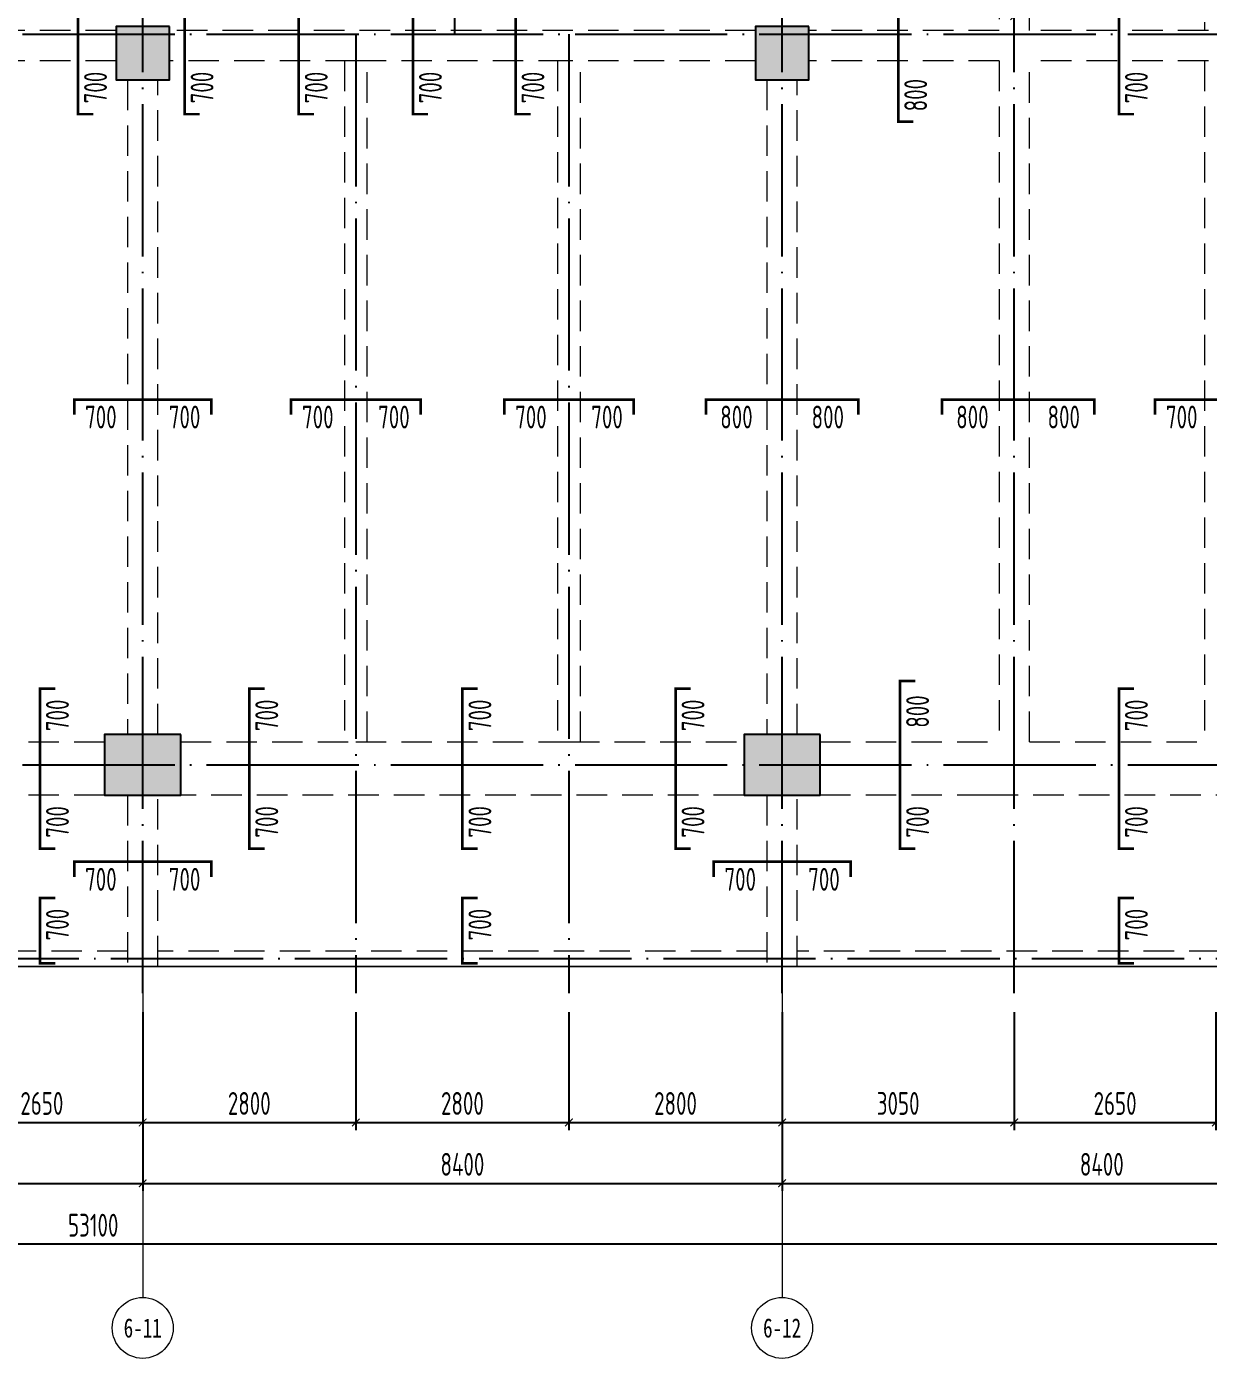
# Model space of a CAD drawing. Header units: millimetres. Extents: x -202076 to 1082610, y -439651 to 179350.
# Drawn here: x 734332 to 749857, y -207881 to -190381 of the extents above; entities that cross this region are included whole.
import ezdxf
from ezdxf.enums import TextEntityAlignment as Align

# ---------------------------------------------------------------- set-up
doc = ezdxf.new("R2010")
doc.units = ezdxf.units.MM
doc.header["$LTSCALE"] = 1000
doc.linetypes.add('DASHED', pattern=[0.75, 0.5, -0.25])
doc.linetypes.add('DOTE', pattern=[2.42, 2, -0.2, 0.02, -0.2])
for name, color, linetype in [('02-TEXT_轴号', 7, 'Continuous'), ('A_AXIS-轴线', 36, 'DOTE'), ('AXIS_TEXT', 7, 'Continuous'), ('COLU', 5, 'Continuous'), ('FLOOR_UP_REIN', 13, 'Continuous'), ('楼板填充', 8, 'Continuous')]:
    doc.layers.add(name, color=color, linetype=linetype)
for name, color, linetype, lineweight in [('BEAM', 4, 'DASHED', 0), ('DIM', 3, 'Continuous', 0), ('尺寸标注-板', 3, 'Continuous', 18), ('板洞边线', 3, 'Continuous', 18), ('楼板正筋文字', 7, 'Continuous', 18), ('楼板正筋钢筋', 1, 'Continuous', 35), ('楼板负筋文字', 7, 'Continuous', 18), ('楼板负筋标注', 3, 'Continuous', 18), ('砼梁', 4, 'Continuous', 18), ('边缘构件填充', 253, 'Continuous', 18)]:
    doc.layers.add(name, color=color, linetype=linetype, lineweight=lineweight)
doc.styles.add('_TCH_AXIS', font='STXIHEI.TTF', dxfattribs={"width": 0.75})
doc.styles.add('COMPLEX', font='COMPLEX')
doc.styles.add('TSSD_Dimension', font='tssdeng.shx', dxfattribs={"width": 0.7, "bigfont": 'hztxt.shx'})
doc.styles.add('TSSD_Rein', font='tssdeng.shx', dxfattribs={"width": 0.7, "bigfont": 'hztxt.shx'})
doc.dimstyles.new('TSSD_100_100', dxfattribs={"dimtxt": 300, "dimasz": 100, "dimexe": 100, "dimexo": 250, "dimgap": 100, "dimtad": 1, "dimdec": 0, "dimzin": 0, "dimdsep": 46, "dimtxsty": 'TSSD_Dimension', "dimblk": 'ARCHTICK', "dimcen": 0, "dimdle": 100, "dimclrt": 7, "dimadec": 0, "dimazin": 0, "dimtfac": 1, "dimtdec": 0, "dimtix": 1, "dimtmove": 2, "dimatfit": 3, "dimfxl": 1, "dimtolj": 1, "dimtzin": 0, "dimarcsym": 0})

# ---------------------------------------------------------------- blocks, each defined once
blk = doc.blocks.new('_AXISO')
blk.add_circle((0, 0), 0.5)
at = {"layer": 'AXIS_TEXT', "style": 'COMPLEX', "width": 1.041667}
blk.add_attdef('A', text='', height=0.56, dxfattribs=at).set_placement((-0.25, -0.28), (0.25, -0.28), align=Align.FIT)
blk = doc.blocks.new('_ARCHTICK')
at = {"color": 0, "linetype": 'ByBlock', "const_width": 0.15}
blk.add_lwpolyline([(-0.5, -0.5), (0.5, 0.5)], dxfattribs=at)
blk = doc.blocks.new('*D2022')
at = {"layer": 'Defpoints', "color": 0, "transparency": 16777216}
for p in [(727457, -203081), (735857, -203081), (735857, -205581)]:
    blk.add_point(p, dxfattribs=at)
at = {"layer": 'DIM', "color": 0, "lineweight": -2, "transparency": 16777216}
for p, q in [((727457, -203331), (727457, -205681)), ((735857, -203331), (735857, -205681)), ((727357, -205581), (735957, -205581))]:
    blk.add_line(p, q, dxfattribs=at)
at = {"layer": 'DIM', "color": 0, "lineweight": -2, "transparency": 16777216, "xscale": 100, "yscale": 100, "zscale": 100, "rotation": 180}
blk.add_blockref('_ARCHTICK', (727457, -205581), dxfattribs=at)
at = {"layer": 'DIM', "color": 0, "lineweight": -2, "transparency": 16777216, "xscale": 100, "yscale": 100, "zscale": 100}
blk.add_blockref('_ARCHTICK', (735857, -205581), dxfattribs=at)
at = {"layer": 'DIM', "color": 7, "transparency": 16777216, "insert": (731657, -205331), "char_height": 300, "attachment_point": 5, "style": 'TSSD_Dimension'}
blk.add_mtext('\\A1;8400', dxfattribs=at)
blk = doc.blocks.new('*D2023')
at = {"layer": 'Defpoints', "color": 0, "transparency": 16777216}
for p in [(735857, -203081), (744257, -203081), (744257, -205581)]:
    blk.add_point(p, dxfattribs=at)
at = {"layer": 'DIM', "color": 0, "lineweight": -2, "transparency": 16777216}
for p, q in [((735857, -203331), (735857, -205681)), ((744257, -203331), (744257, -205681)), ((735757, -205581), (744357, -205581))]:
    blk.add_line(p, q, dxfattribs=at)
at = {"layer": 'DIM', "color": 0, "lineweight": -2, "transparency": 16777216, "xscale": 100, "yscale": 100, "zscale": 100, "rotation": 180}
blk.add_blockref('_ARCHTICK', (735857, -205581), dxfattribs=at)
at = {"layer": 'DIM', "color": 0, "lineweight": -2, "transparency": 16777216, "xscale": 100, "yscale": 100, "zscale": 100}
blk.add_blockref('_ARCHTICK', (744257, -205581), dxfattribs=at)
at = {"layer": 'DIM', "color": 7, "transparency": 16777216, "insert": (740057, -205331), "char_height": 300, "attachment_point": 5, "style": 'TSSD_Dimension'}
blk.add_mtext('\\A1;8400', dxfattribs=at)
blk = doc.blocks.new('*D2024')
at = {"layer": 'Defpoints', "color": 0, "transparency": 16777216}
for p in [(744257, -203081), (752657, -203081), (752657, -205581)]:
    blk.add_point(p, dxfattribs=at)
at = {"layer": 'DIM', "color": 0, "lineweight": -2, "transparency": 16777216}
for p, q in [((744257, -203331), (744257, -205681)), ((752657, -203331), (752657, -205681)), ((744157, -205581), (752757, -205581))]:
    blk.add_line(p, q, dxfattribs=at)
at = {"layer": 'DIM', "color": 0, "lineweight": -2, "transparency": 16777216, "xscale": 100, "yscale": 100, "zscale": 100, "rotation": 180}
blk.add_blockref('_ARCHTICK', (744257, -205581), dxfattribs=at)
at = {"layer": 'DIM', "color": 0, "lineweight": -2, "transparency": 16777216, "xscale": 100, "yscale": 100, "zscale": 100}
blk.add_blockref('_ARCHTICK', (752657, -205581), dxfattribs=at)
at = {"layer": 'DIM', "color": 7, "transparency": 16777216, "insert": (748457, -205331), "char_height": 300, "attachment_point": 5, "style": 'TSSD_Dimension'}
blk.add_mtext('\\A1;8400', dxfattribs=at)
blk = doc.blocks.new('*D2026')
at = {"layer": 'Defpoints', "color": 0, "transparency": 16777216}
for p in [(708657, -204506), (761757, -204506), (708657, -206381)]:
    blk.add_point(p, dxfattribs=at)
at = {"layer": 'DIM', "color": 0, "lineweight": -2, "transparency": 16777216}
for p, q in [((708657, -204756), (708657, -206481)), ((761757, -204756), (761757, -206481)), ((761857, -206381), (708557, -206381))]:
    blk.add_line(p, q, dxfattribs=at)
at = {"layer": 'DIM', "color": 0, "lineweight": -2, "transparency": 16777216, "xscale": 100, "yscale": 100, "zscale": 100, "rotation": 180}
blk.add_blockref('_ARCHTICK', (708657, -206381), dxfattribs=at)
at = {"layer": 'DIM', "color": 0, "lineweight": -2, "transparency": 16777216, "xscale": 100, "yscale": 100, "zscale": 100}
blk.add_blockref('_ARCHTICK', (761757, -206381), dxfattribs=at)
at = {"layer": 'DIM', "color": 7, "transparency": 16777216, "insert": (735207, -206131), "char_height": 300, "attachment_point": 5, "style": 'TSSD_Dimension'}
blk.add_mtext('\\A1;53100', dxfattribs=at)
blk = doc.blocks.new('*D2055')
at = {"layer": 'Defpoints', "color": 0, "transparency": 16777216}
for p in [(738657, -203081), (741457, -203081), (741457, -204781)]:
    blk.add_point(p, dxfattribs=at)
at = {"layer": 'DIM', "color": 0, "lineweight": -2, "transparency": 16777216}
for p, q in [((738657, -203331), (738657, -204881)), ((741457, -203331), (741457, -204881)), ((738557, -204781), (741557, -204781))]:
    blk.add_line(p, q, dxfattribs=at)
at = {"layer": 'DIM', "color": 0, "lineweight": -2, "transparency": 16777216, "xscale": 100, "yscale": 100, "zscale": 100, "rotation": 180}
blk.add_blockref('_ARCHTICK', (738657, -204781), dxfattribs=at)
at = {"layer": 'DIM', "color": 0, "lineweight": -2, "transparency": 16777216, "xscale": 100, "yscale": 100, "zscale": 100}
blk.add_blockref('_ARCHTICK', (741457, -204781), dxfattribs=at)
at = {"layer": 'DIM', "color": 7, "transparency": 16777216, "insert": (740057, -204531), "char_height": 300, "attachment_point": 5, "style": 'TSSD_Dimension'}
blk.add_mtext('\\A1;2800', dxfattribs=at)
blk = doc.blocks.new('*D2058')
at = {"layer": 'Defpoints', "color": 0, "transparency": 16777216}
for p in [(733207, -203081), (735857, -203081), (735857, -204781)]:
    blk.add_point(p, dxfattribs=at)
at = {"layer": 'DIM', "color": 0, "lineweight": -2, "transparency": 16777216}
for p, q in [((733207, -203331), (733207, -204881)), ((735857, -203331), (735857, -204881)), ((733107, -204781), (735957, -204781))]:
    blk.add_line(p, q, dxfattribs=at)
at = {"layer": 'DIM', "color": 0, "lineweight": -2, "transparency": 16777216, "xscale": 100, "yscale": 100, "zscale": 100, "rotation": 180}
blk.add_blockref('_ARCHTICK', (733207, -204781), dxfattribs=at)
at = {"layer": 'DIM', "color": 0, "lineweight": -2, "transparency": 16777216, "xscale": 100, "yscale": 100, "zscale": 100}
blk.add_blockref('_ARCHTICK', (735857, -204781), dxfattribs=at)
at = {"layer": 'DIM', "color": 7, "transparency": 16777216, "insert": (734532, -204531), "char_height": 300, "attachment_point": 5, "style": 'TSSD_Dimension'}
blk.add_mtext('\\A1;2650', dxfattribs=at)
blk = doc.blocks.new('*D2059')
at = {"layer": 'Defpoints', "color": 0, "transparency": 16777216}
for p in [(747307, -203081), (749957, -203081), (749957, -204781)]:
    blk.add_point(p, dxfattribs=at)
at = {"layer": 'DIM', "color": 0, "lineweight": -2, "transparency": 16777216}
for p, q in [((747307, -203331), (747307, -204881)), ((749957, -203331), (749957, -204881)), ((747207, -204781), (750057, -204781))]:
    blk.add_line(p, q, dxfattribs=at)
at = {"layer": 'DIM', "color": 0, "lineweight": -2, "transparency": 16777216, "xscale": 100, "yscale": 100, "zscale": 100, "rotation": 180}
blk.add_blockref('_ARCHTICK', (747307, -204781), dxfattribs=at)
at = {"layer": 'DIM', "color": 0, "lineweight": -2, "transparency": 16777216, "xscale": 100, "yscale": 100, "zscale": 100}
blk.add_blockref('_ARCHTICK', (749957, -204781), dxfattribs=at)
at = {"layer": 'DIM', "color": 7, "transparency": 16777216, "insert": (748632, -204531), "char_height": 300, "attachment_point": 5, "style": 'TSSD_Dimension'}
blk.add_mtext('\\A1;2650', dxfattribs=at)
blk = doc.blocks.new('*D2060')
at = {"layer": 'Defpoints', "color": 0, "transparency": 16777216}
for p in [(735857, -203081), (738657, -203081), (738657, -204781)]:
    blk.add_point(p, dxfattribs=at)
at = {"layer": 'DIM', "color": 0, "lineweight": -2, "transparency": 16777216}
for p, q in [((735857, -203331), (735857, -204881)), ((738657, -203331), (738657, -204881)), ((735757, -204781), (738757, -204781))]:
    blk.add_line(p, q, dxfattribs=at)
at = {"layer": 'DIM', "color": 0, "lineweight": -2, "transparency": 16777216, "xscale": 100, "yscale": 100, "zscale": 100, "rotation": 180}
blk.add_blockref('_ARCHTICK', (735857, -204781), dxfattribs=at)
at = {"layer": 'DIM', "color": 0, "lineweight": -2, "transparency": 16777216, "xscale": 100, "yscale": 100, "zscale": 100}
blk.add_blockref('_ARCHTICK', (738657, -204781), dxfattribs=at)
at = {"layer": 'DIM', "color": 7, "transparency": 16777216, "insert": (737257, -204531), "char_height": 300, "attachment_point": 5, "style": 'TSSD_Dimension'}
blk.add_mtext('\\A1;2800', dxfattribs=at)
blk = doc.blocks.new('*D2061')
at = {"layer": 'Defpoints', "color": 0, "transparency": 16777216}
for p in [(741457, -203081), (744257, -203081), (744257, -204781)]:
    blk.add_point(p, dxfattribs=at)
at = {"layer": 'DIM', "color": 0, "lineweight": -2, "transparency": 16777216}
for p, q in [((741457, -203331), (741457, -204881)), ((744257, -203331), (744257, -204881)), ((741357, -204781), (744357, -204781))]:
    blk.add_line(p, q, dxfattribs=at)
at = {"layer": 'DIM', "color": 0, "lineweight": -2, "transparency": 16777216, "xscale": 100, "yscale": 100, "zscale": 100, "rotation": 180}
blk.add_blockref('_ARCHTICK', (741457, -204781), dxfattribs=at)
at = {"layer": 'DIM', "color": 0, "lineweight": -2, "transparency": 16777216, "xscale": 100, "yscale": 100, "zscale": 100}
blk.add_blockref('_ARCHTICK', (744257, -204781), dxfattribs=at)
at = {"layer": 'DIM', "color": 7, "transparency": 16777216, "insert": (742857, -204531), "char_height": 300, "attachment_point": 5, "style": 'TSSD_Dimension'}
blk.add_mtext('\\A1;2800', dxfattribs=at)
blk = doc.blocks.new('*D2067')
at = {"layer": 'Defpoints', "color": 0, "transparency": 16777216}
for p in [(744257, -203081), (747307, -203081), (747307, -204781)]:
    blk.add_point(p, dxfattribs=at)
at = {"layer": 'DIM', "color": 0, "lineweight": -2, "transparency": 16777216}
for p, q in [((744257, -203331), (744257, -204881)), ((747307, -203331), (747307, -204881)), ((744157, -204781), (747407, -204781))]:
    blk.add_line(p, q, dxfattribs=at)
at = {"layer": 'DIM', "color": 0, "lineweight": -2, "transparency": 16777216, "xscale": 100, "yscale": 100, "zscale": 100, "rotation": 180}
blk.add_blockref('_ARCHTICK', (744257, -204781), dxfattribs=at)
at = {"layer": 'DIM', "color": 0, "lineweight": -2, "transparency": 16777216, "xscale": 100, "yscale": 100, "zscale": 100}
blk.add_blockref('_ARCHTICK', (747307, -204781), dxfattribs=at)
at = {"layer": 'DIM', "color": 7, "transparency": 16777216, "insert": (745782, -204531), "char_height": 300, "attachment_point": 5, "style": 'TSSD_Dimension'}
blk.add_mtext('\\A1;3050', dxfattribs=at)
blk = doc.blocks.new('*D3601')
at = {"layer": 'Defpoints', "color": 0, "transparency": 16777216}
for p in [(800, -2193), (23750, -2193), (23750, -2536)]:
    blk.add_point(p, dxfattribs=at)
at = {"layer": 'DIM', "color": 0, "lineweight": -2, "transparency": 16777216}
for p, q in [((800, -2443), (800, -2636)), ((23750, -2443), (23750, -2636)), ((700, -2536), (23850, -2536))]:
    blk.add_line(p, q, dxfattribs=at)
at = {"layer": 'DIM', "color": 0, "lineweight": -2, "transparency": 16777216, "xscale": 100, "yscale": 100, "zscale": 100, "rotation": 180}
blk.add_blockref('_ARCHTICK', (800, -2536), dxfattribs=at)
at = {"layer": 'DIM', "color": 0, "lineweight": -2, "transparency": 16777216, "xscale": 100, "yscale": 100, "zscale": 100}
blk.add_blockref('_ARCHTICK', (23750, -2536), dxfattribs=at)
blk = doc.blocks.new('*D3602')
at = {"layer": 'Defpoints', "color": 0, "transparency": 16777216}
for p in [(1000, 695), (4700, 695), (4700, 352)]:
    blk.add_point(p, dxfattribs=at)
at = {"layer": 'DIM', "color": 0, "lineweight": -2, "transparency": 16777216}
for p, q in [((900, 352), (4800, 352)), ((1000, 445), (1000, 252)), ((4700, 445), (4700, 252))]:
    blk.add_line(p, q, dxfattribs=at)
at = {"layer": 'DIM', "color": 0, "lineweight": -2, "transparency": 16777216, "xscale": 100, "yscale": 100, "zscale": 100, "rotation": 180}
blk.add_blockref('_ARCHTICK', (1000, 352), dxfattribs=at)
at = {"layer": 'DIM', "color": 0, "lineweight": -2, "transparency": 16777216, "xscale": 100, "yscale": 100, "zscale": 100}
blk.add_blockref('_ARCHTICK', (4700, 352), dxfattribs=at)
blk = doc.blocks.new('*D3603')
at = {"layer": 'Defpoints', "color": 0, "transparency": 16777216}
for p in [(23550, -575), (19850, -775), (19850, -1431)]:
    blk.add_point(p, dxfattribs=at)
at = {"layer": 'DIM', "color": 0, "lineweight": -2, "transparency": 16777216}
for p, q in [((23550, -825), (23550, -1531)), ((19850, -1025), (19850, -1531)), ((23650, -1431), (19750, -1431))]:
    blk.add_line(p, q, dxfattribs=at)
at = {"layer": 'DIM', "color": 0, "lineweight": -2, "transparency": 16777216, "xscale": 100, "yscale": 100, "zscale": 100, "rotation": 180}
blk.add_blockref('_ARCHTICK', (19850, -1431), dxfattribs=at)
at = {"layer": 'DIM', "color": 0, "lineweight": -2, "transparency": 16777216, "xscale": 100, "yscale": 100, "zscale": 100}
blk.add_blockref('_ARCHTICK', (23550, -1431), dxfattribs=at)
blk = doc.blocks.new('*D3604')
at = {"layer": 'Defpoints', "color": 0, "transparency": 16777216}
for p in [(16400, -775), (19850, -775), (16400, -1431)]:
    blk.add_point(p, dxfattribs=at)
at = {"layer": 'DIM', "color": 0, "lineweight": -2, "transparency": 16777216}
for p, q in [((16400, -1025), (16400, -1531)), ((19850, -1025), (19850, -1531)), ((19950, -1431), (16300, -1431))]:
    blk.add_line(p, q, dxfattribs=at)
at = {"layer": 'DIM', "color": 0, "lineweight": -2, "transparency": 16777216, "xscale": 100, "yscale": 100, "zscale": 100, "rotation": 180}
blk.add_blockref('_ARCHTICK', (16400, -1431), dxfattribs=at)
at = {"layer": 'DIM', "color": 0, "lineweight": -2, "transparency": 16777216, "xscale": 100, "yscale": 100, "zscale": 100}
blk.add_blockref('_ARCHTICK', (19850, -1431), dxfattribs=at)
blk = doc.blocks.new('A$C434C4B72')
at = {"layer": '楼板填充'}
h = blk.add_hatch(dxfattribs=at)
h.set_pattern_fill('ANGLE', color=256, scale=30)
h.set_pattern_definition([(0, (-400602.8, -57894), (0, 209.55), [152.4, -57.15]), (90, (-400602.8, -57894), (-209.55, 1e-14), [152.4, -57.15])])
h.paths.add_polyline_path([(19750, 7175), (17900, 7175), (16600, 7175), (16600, 5875), (16600, 5275), (19750, 5275)])
h.paths.add_polyline_path([(19750, 5075), (17400, 5075), (17400, 3275), (19750, 3275)])
h.paths.add_polyline_path([(21871.1, 3263), (19950, 3263), (19950, 1575), (21871.1, 1575)])
h.paths.add_polyline_path([(22650, 3263), (21871.1, 3263), (21871.1, 1575), (22650, 1575)])
h.paths.add_polyline_path([(22650, 7175), (22450, 7175), (21871.1, 7175), (21871.1, 3263), (22650, 3263)])
h.paths.add_polyline_path([(19221.3, 5857.5), (19778.6, 5857.5), (19778.6, 6221), (19221.3, 6221)])
h.paths.add_polyline_path([(18542.5, 5246.3), (18542.5, 5803.7), (18179, 5803.7), (18179, 5246.3)])
h.paths.add_polyline_path([(17267.5, 5246.3), (17267.5, 5803.7), (16904, 5803.7), (16904, 5246.3)])
h.paths.add_polyline_path([(16571.3, 5857.5), (17128.6, 5857.5), (17128.6, 6221), (16571.3, 6221)])
h.paths.add_polyline_path([(18542.5, 6646.3), (18542.5, 7203.7), (18179, 7203.7), (18179, 6646.3)])
h.paths.add_polyline_path([(19221.3, 3757.5), (19778.6, 3757.5), (19778.6, 4121), (19221.3, 4121)])
h.paths.add_polyline_path([(17371.3, 3757.5), (17928.6, 3757.5), (17928.6, 4121), (17371.3, 4121)])
h.paths.add_polyline_path([(18542.5, 4546.3), (18542.5, 5103.7), (18179, 5103.7), (18179, 4546.3)])
h.paths.add_polyline_path([(18542.5, 3246.3), (18542.5, 3803.7), (18179, 3803.7), (18179, 3246.3)])
h.paths.add_polyline_path([(20021.3, 3757.5), (20578.6, 3757.5), (20578.6, 4121), (20021.3, 4121)], flags=16)
h.paths.add_polyline_path([(20021.3, 5857.5), (20578.6, 5857.5), (20578.6, 6221), (20021.3, 6221)], flags=16)
h.paths.add_polyline_path([(21717.5, 6546.3), (21717.5, 7103.7), (21354, 7103.7), (21354, 6546.3)], flags=16)
h.paths.add_polyline_path([(21813.8, 4364.4), (21813.8, 5471), (21423.8, 5471), (21423.8, 4364.4)], flags=16)
h.paths.add_polyline_path([(20498.8, 3265.5), (21719.8, 3265.5), (21719.8, 3629), (20498.8, 3629)], flags=16)
h.paths.add_polyline_path([(21717.5, 1646.3), (21717.5, 2203.7), (21354, 2203.7), (21354, 1646.3)], flags=16)
h.paths.add_polyline_path([(20021.3, 2333.8), (20578.6, 2333.8), (20578.6, 2697.2), (20021.3, 2697.2)], flags=16)
h.paths.add_polyline_path([(22021.3, 3757.5), (22578.6, 3757.5), (22578.6, 4121), (22021.3, 4121)], flags=16)
h.paths.add_polyline_path([(21132.9, 4233.4), (19950, 4233.4), (19950, 3263), (21871.1, 3263), (21871.1, 7175), (19950, 7175), (19950, 6617.5), (21132.9, 6617.5), (21132.9, 6333.4), (19950, 6333.4), (19950, 4517.5), (21132.9, 4517.5)])
at = {"layer": 'DIM', "lineweight": 9}
for centre in [(2850, 351.6), (17197.6, -1430.5), (22225, -1430.5), (9569.1, -2536.5)]:
    blk.add_circle(centre, 100, dxfattribs=at)
at = {"layer": 'FLOOR_UP_REIN', "const_width": 35}
for points in [[(9125, -3825), (8925, -3825), (8925, 8081.9), (9125, 8081.9)], [(18325, 6575), (18125, 6575), (18125, 7535), (18325, 7535)], [(21500, 6375), (21300, 6375), (21300, 7535), (21500, 7535)], [(16240, 6075), (16240, 6275), (17200, 6275), (17200, 6075)], [(18950, 6075), (18950, 6275), (20750, 6275), (20750, 6075)], [(10600, 5725), (10600, 5925), (7250, 5925), (7250, 5725)], [(17050, 5175), (16850, 5175), (16850, 5875), (17050, 5875)], [(18325, 4475), (18125, 4475), (18125, 5875), (18325, 5875)], [(17300, 3975), (17300, 4175), (17900, 4175), (17900, 3975)], [(18950, 3975), (18950, 4175), (20750, 4175), (20750, 3975)], [(21850, 3975), (21850, 4175), (22750, 4175), (22750, 3975)], [(18325, 3115), (18125, 3115), (18125, 3775), (18325, 3775)], [(17920.7, 2175), (17720.7, 2175), (17720.7, 3175), (17920.7, 3175)], [(19790, 2551.3), (19790, 2751.3), (20750, 2751.3), (20750, 2551.3)], [(21500, 1415), (21300, 1415), (21300, 2375), (21500, 2375)], [(-100, 1825), (-100, 2025), (800, 2025), (800, 1825)], [(12200, 1275), (12000, 1275), (12000, 1975), (12200, 1975)], [(16240, 1825), (16240, 2025), (17500, 2025), (17500, 1825)], [(18950, 1825), (18950, 2025), (19910, 2025), (19910, 1825)], [(23750, 1825), (23750, 2025), (24650, 2025), (24650, 1825)], [(6175, -3825), (5975, -3825), (5975, 1675), (6175, 1675)], [(12600, 1475), (12600, 1675), (13460, 1675), (13460, 1475)], [(11650, 1225), (11650, 1425), (4640, 1425), (4640, 1225)], [(14550, -3825), (14350, -3825), (14350, 1435), (14550, 1435)], [(22425, -3925), (22225, -3925), (22225, 1535), (22425, 1535)], [(3050, -3925), (2850, -3925), (2850, 1235), (3050, 1235)], [(-100, 660.1), (-100, 860.1), (2400, 860.1), (2400, 660.1)], [(11650, 660.1), (11650, 860.1), (3900, 860.1), (3900, 660.1)], [(12600, 656.4), (12600, 856.4), (15300, 856.4), (15300, 656.4)], [(18850, 150), (18850, 350), (20850, 350), (20850, 150)], [(22850, 150), (22850, 350), (24650, 350), (24650, 150)], [(17397.6, -3825), (17197.6, -3825), (17197.6, 325), (17397.6, 325)], [(11650, -3825), (11450, -3825), (11450, 125), (11650, 125)], [(13050, -3825), (12850, -3825), (12850, 125), (13050, 125)], [(16050, -3825), (15850, -3825), (15850, -775), (16050, -775)], [(-100, -1975), (-100, -1775), (24650, -1775), (24650, -1975)]]:
    blk.add_lwpolyline(points, dxfattribs=at)
at = {"layer": '楼板正筋钢筋', "const_width": 35}
for points in [[(9463, -668.9), (9569.1, -775), (9569.1, 7375), (9463, 7268.9)], [(21663.6, 1581.1), (21769.6, 1475), (21769.6, 7375), (21663.6, 7268.9)], [(19956.1, 3369.1), (19850, 3263), (22750, 3263), (22643.9, 3369.1)], [(18727.3, -668.9), (18833.3, -775), (18833.3, 3175), (18727.3, 3068.9)], [(10493.9, 2693.1), (10600, 2587), (7250, 2587), (7356, 2693.1)], [(16506.1, 962.5), (16400, 856.4), (19850, 856.4), (19743.9, 962.5)], [(9463, -2832.5), (9569.1, -2938.6), (9569.1, -775), (9463, -881.1)], [(906.1, -2128.9), (800, -2235), (23750, -2235), (23643.9, -2128.9)]]:
    blk.add_lwpolyline(points, dxfattribs=at)
at = {"layer": '尺寸标注-板', "color": 6, "linetype": 'Continuous', "style": 'TSSD_Rein', "width": 0.7}
for p in [(8279.1, 4214.3), (2350, -1975.7), (8100, -1975.7), (16500, -1975.7), (22225, -1975.7)]:
    blk.add_text('h=150', height=300, dxfattribs=at).set_placement(p, align=Align.MIDDLE_CENTER)
at = {"layer": '楼板正筋文字', "linetype": 'Continuous', "style": 'TSSD_Rein', "width": 0.7}
for s, p in [('\ue5328@125', (21729.6, 4425)), ('\ue5328@150', (9529.1, 3066.1)), ('\ue5328@100', (18793.3, 1200)), ('\ue5328@150', (9529.1, -2091.1))]:
    blk.add_text(s, height=300, rotation=90, dxfattribs=at).set_placement(p, align=Align.BOTTOM_LEFT)
for s, p in [('\ue53210@125', (20546.4, 3303)), ('\ue5328@150', (7851.6, 2627)), ('\ue5328@100', (17550.7, 896.4)), ('\ue5328@150', (13079, -2195))]:
    blk.add_text(s, height=300, dxfattribs=at).set_placement(p, align=Align.BOTTOM_LEFT)
at = {"layer": '楼板负筋文字', "linetype": 'Continuous', "style": 'TSSD_Rein', "width": 0.7}
for s, p in [('\ue53210@100', (19974.1, 6335)), ('\ue5328@150', (7851.6, 5985)), ('\ue53210@100', (19974.1, 4235)), ('\ue5328@150', (7851.6, 1485)), ('\ue5328@150', (7851.6, 920.1)), ('\ue5328@125', (20013, 410)), ('\ue5328@150', (13079, -1715))]:
    blk.add_text(s, height=300, dxfattribs=at).set_placement(p, align=Align.BOTTOM_LEFT)
for s, rotation, p in [('\ue5328@150', 89.99999, (8865, 3066.1)), ('\ue5328@150', 449.99999, (11390, -512)), ('\ue5328@150', 449.99999, (12790, -512)), ('\ue5328@150', 449.99999, (14290, -512)), ('\ue5328@100', 449.99999, (17137.6, -512)), ('\ue5328@125', 449.99999, (22165, -512)), ('\ue5328@150', 449.99999, (15790, -2097.3)), ('\ue5328@150', 449.99999, (2790, -4163.8)), ('\ue5328@150', 449.99999, (5915, -4163.8))]:
    blk.add_text(s, height=300, rotation=rotation, dxfattribs=at).set_placement(p, align=Align.BOTTOM_LEFT)
at = {"layer": '楼板负筋标注', "linetype": 'Continuous', "style": 'TSSD_Rein', "width": 0.7}
for s, p in [('600', (18205, 6925)), ('800', (21380, 6825)), ('600', (16930, 5525)), ('600', (18205, 5525)), ('600', (18205, 4825)), ('500', (18205, 3525)), ('900', (17800.7, 2675)), ('800', (21380, 1925)), ('700', (12080, 1525)), ('900', (17277.6, -175)), ('700', (11530, -225)), ('700', (12930, -225)), ('700', (6055, -3475)), ('700', (9005, -3475)), ('700', (11530, -3475)), ('700', (12930, -3475)), ('700', (14430, -3475)), ('700', (15930, -3475)), ('700', (17277.6, -3475)), ('800', (2930, -3575)), ('800', (22305, -3575))]:
    blk.add_text(s, height=300, rotation=449.99999, dxfattribs=at).set_placement(p, align=Align.TOP_CENTER)
for s, p in [('600', (16850, 6195)), ('800', (19500, 6195)), ('800', (20300, 6195)), ('500', (17650, 4095)), ('800', (19500, 4095)), ('800', (20300, 4095)), ('800', (22300, 4095)), ('800', (20300, 2671.3)), ('700', (200, 1945)), ('900', (17000, 1945)), ('900', (19350, 1945)), ('700', (24300, 1945)), ('700', (12950, 1595)), ('900', (11150, 1345)), ('700', (200, 780.1)), ('500', (2150, 780.1)), ('700', (4300, 780.1)), ('900', (11150, 780.1)), ('700', (12950, 776.4)), ('900', (19350, 270)), ('900', (20350, 270)), ('700', (23200, 270)), ('700', (24300, 270)), ('700', (200, -1855)), ('700', (24300, -1855))]:
    blk.add_text(s, height=300, dxfattribs=at).set_placement(p, align=Align.TOP_CENTER)
at = {"layer": 'DIM', "lineweight": 9}
for base, p1, p2, picture, middle in [((4700, 351.6), (1000, 695.3), (4700, 695.3), '*D3602', (2850, 351.6)), ((23750, -2536.5), (800, -2192.7), (23750, -2192.7), '*D3601', (12275, -2536.5))]:
    dim = blk.add_linear_dim(base=base, p1=p1, p2=p2, text=' ', dimstyle='TSSD_100_100', dxfattribs=at)
    dim.commit()
    dim.dimension.update_dxf_attribs({"geometry": picture, "text_midpoint": middle})
at = {"layer": 'DIM'}
for base, p1, p2, picture, middle in [((19850, -1430.5), (23550, -575), (19850, -775), '*D3603', (21700, -1430.5)), ((16400, -1430.5), (19850, -775), (16400, -775), '*D3604', (18125, -1430.5))]:
    dim = blk.add_linear_dim(base=base, p1=p1, p2=p2, text=' ', dimstyle='TSSD_100_100', dxfattribs=at)
    dim.commit()
    dim.dimension.update_dxf_attribs({"geometry": picture, "text_midpoint": middle})

msp = doc.modelspace()

# ---------------------------------------------------------------- hatches: boundary and pattern name
at = {"layer": '边缘构件填充'}
h = msp.add_hatch(color=256, dxfattribs=at)
h.dxf.hatch_style = 1
h.paths.add_polyline_path([(736207.2, -190381), (735507.2, -190381), (735507.2, -191081), (736207.2, -191081)])
h = msp.add_hatch(color=256, dxfattribs=at)
h.dxf.hatch_style = 1
h.paths.add_polyline_path([(744607.2, -190381), (743907.2, -190381), (743907.2, -191081), (744607.2, -191081)])
h = msp.add_hatch(color=256, dxfattribs=at)
h.dxf.hatch_style = 1
h.paths.add_polyline_path([(736357.2, -199681), (735357.2, -199681), (735357.2, -200481), (736357.2, -200481)])
h = msp.add_hatch(color=256, dxfattribs=at)
h.dxf.hatch_style = 1
h.paths.add_polyline_path([(744757.2, -199681), (743757.2, -199681), (743757.2, -200481), (744757.2, -200481)])

# ---------------------------------------------------------------- linework, layer by layer
at = {"layer": 'A_AXIS-轴线'}
for p, q in [((735857.2, -203081), (735857.2, -177881)), ((739957.2, -190481), (739957.2, -177881)), ((744257.2, -203081), (744257.2, -177881)), ((747307.2, -203081), (747307.2, -177881)), ((738657.2, -190481), (738657.2, -203081)), ((741457.2, -190481), (741457.2, -203081)), ((764057.5, -202631), (707357.2, -202631))]:
    msp.add_line(p, q, dxfattribs=at)
for points in [[(707657.2, -190481), (764057.5, -190481)], [(707657.2, -200081), (764057.5, -200081)]]:
    msp.add_lwpolyline(points, dxfattribs=at)
at = {"layer": 'BEAM', "ltscale": 0.8}
for p, q in [((749807.2, -180723.6), (749807.2, -190430.5)), ((747107.2, -188680.5), (747107.2, -190430.5)), ((747507.2, -190430.5), (747507.2, -188680.5)), ((735507.2, -190430.5), (727807.2, -190430.5)), ((743907.2, -190430.5), (736207.2, -190430.5)), ((747107.2, -190430.5), (744607.2, -190430.5)), ((749857.1, -190430.5), (747507.2, -190430.5)), ((735507.2, -190830.5), (730257.2, -190830.5)), ((738657.1, -190830.5), (736207.2, -190830.5)), ((738507.2, -190830.5), (738507.2, -199780.5)), ((741457.1, -190830.5), (738657.2, -190830.5)), ((738807.2, -199780.5), (738807.2, -190830.5)), ((741307.2, -190830.5), (741307.2, -199780.5)), ((743907.2, -190830.5), (741457.2, -190830.5)), ((741607.2, -199780.5), (741607.2, -190830.5)), ((747107.2, -190830.5), (744607.2, -190830.5)), ((747107.2, -190830.5), (747107.2, -199780.5)), ((747507.2, -199780.5), (747507.2, -190830.5)), ((749857.1, -190830.5), (747507.2, -190830.5)), ((749807.2, -190830.5), (749807.2, -199780.5)), ((735657.2, -191080.5), (735657.2, -199680.5)), ((736057.2, -199680.5), (736057.2, -191080.5)), ((744057.2, -191080.5), (744057.2, -199680.5)), ((744457.2, -199680.5), (744457.2, -191080.5)), ((733157.2, -199780.5), (735357.2, -199780.5)), ((736357.2, -199780.5), (738657.1, -199780.5)), ((738657.2, -199780.5), (741457.1, -199780.5)), ((741457.2, -199780.5), (743757.2, -199780.5)), ((744757.2, -199780.5), (747107.2, -199780.5)), ((747507.2, -199780.5), (749857.1, -199780.5)), ((735357.2, -200480.5), (727957.2, -200480.5)), ((735657.2, -200480.5), (735657.2, -202730.5)), ((736057.2, -202730.5), (736057.2, -200480.5)), ((743757.2, -200480.5), (736357.2, -200480.5)), ((744057.2, -200480.5), (744057.2, -202730.5)), ((744457.2, -202730.5), (744457.2, -200480.5)), ((746957.1, -200480.5), (744757.2, -200480.5)), ((752157.2, -200480.5), (746957.2, -200480.5)), ((735657.2, -202530.5), (733357.2, -202530.5)), ((744057.2, -202530.5), (736057.2, -202530.5)), ((752407.2, -202530.5), (744457.2, -202530.5))]:
    msp.add_line(p, q, dxfattribs=at)
at = {"layer": 'COLU'}
for points in [[(736207.2, -190381), (735507.2, -190381), (735507.2, -191081), (736207.2, -191081)], [(744607.2, -190381), (743907.2, -190381), (743907.2, -191081), (744607.2, -191081)], [(736357.2, -199681), (735357.2, -199681), (735357.2, -200481), (736357.2, -200481)], [(744757.2, -199681), (743757.2, -199681), (743757.2, -200481), (744757.2, -200481)]]:
    msp.add_lwpolyline(points, close=True, dxfattribs=at)
at = {"layer": 'DIM'}
for p, q in [((735857.2, -203081), (735857.2, -207081)), ((744257.2, -203081), (744257.2, -207081))]:
    msp.add_line(p, q, dxfattribs=at)
at = {"layer": 'FLOOR_UP_REIN', "const_width": 35}
for points in [[(748882.2, -191531), (748682.2, -191531), (748682.2, -189731), (748882.2, -189731)], [(734957.2, -195481), (734957.2, -195281), (736757.2, -195281), (736757.2, -195481)], [(737807.2, -195481), (737807.2, -195281), (739507.2, -195281), (739507.2, -195481)], [(740607.2, -195481), (740607.2, -195281), (742307.2, -195281), (742307.2, -195481)], [(743257.2, -195481), (743257.2, -195281), (745257.2, -195281), (745257.2, -195481)], [(746357.2, -195481), (746357.2, -195281), (748357.2, -195281), (748357.2, -195481)], [(749157.2, -195481), (749157.2, -195281), (750857.2, -195281), (750857.2, -195481)], [(746007.2, -201181), (745807.2, -201181), (745807.2, -198981), (746007.2, -198981)], [(734707.2, -201181), (734507.2, -201181), (734507.2, -199081), (734707.2, -199081)], [(737457.2, -201181), (737257.2, -201181), (737257.2, -199081), (737457.2, -199081)], [(740257.2, -201181), (740057.2, -201181), (740057.2, -199081), (740257.2, -199081)], [(743057.2, -201181), (742857.2, -201181), (742857.2, -199081), (743057.2, -199081)], [(748882.2, -201181), (748682.2, -201181), (748682.2, -199081), (748882.2, -199081)], [(734957.2, -201556), (734957.2, -201356), (736757.2, -201356), (736757.2, -201556)], [(743357.2, -201556), (743357.2, -201356), (745157.2, -201356), (745157.2, -201556)], [(734707.2, -202691), (734507.2, -202691), (734507.2, -201831), (734707.2, -201831)], [(740257.2, -202691), (740057.2, -202691), (740057.2, -201831), (740257.2, -201831)], [(748882.2, -202691), (748682.2, -202691), (748682.2, -201831), (748882.2, -201831)]]:
    msp.add_lwpolyline(points, dxfattribs=at)
at = {"layer": '板洞边线', "color": 6}
msp.add_lwpolyline([(708657.2, -204501.2), (733046.3, -202731), (755157.2, -202731), (755157.2, -201431), (761757.2, -201431), (761757.2, -180131), (755157.2, -180131), (755157.2, -179386.4), (739160, -179842.9), (718357.2, -179006), (718357.2, -180131), (708657.2, -180131)], close=True, dxfattribs=at)
at = {"layer": '砼梁'}
msp.add_line((755157.2, -202730.5), (733044.3, -202730.5), dxfattribs=at)

# ---------------------------------------------------------------- block references
at = {"layer": 'DIM'}
ref = msp.add_blockref('_AXISO', (735857.2, -207481), dxfattribs=dict(at, xscale=800, yscale=800, zscale=800))
ref.add_attrib('A', '6-11', dxfattribs={"layer": '02-TEXT_轴号', "height": 252.11, "style": '_TCH_AXIS', "width": 0.743037}).set_placement((735607.1, -207607.1), (736107.2, -207607.1), align=Align.FIT)
ref = msp.add_blockref('_AXISO', (744257.2, -207481), dxfattribs=dict(at, xscale=800, yscale=800, zscale=800))
ref.add_attrib('A', '6-12', dxfattribs={"layer": '02-TEXT_轴号', "height": 252.11, "style": '_TCH_AXIS', "width": 0.743037}).set_placement((744007.1, -207607.1), (744507.2, -207607.1), align=Align.FIT)
at = {"layer": '板洞边线'}
msp.add_blockref('A$C434C4B72', (723557.2, -187706), dxfattribs=at)

# ---------------------------------------------------------------- texts
at = {"layer": '楼板负筋标注', "linetype": 'Continuous', "style": 'TSSD_Rein', "width": 0.7}
for s, p in [('700', (748762.2, -191181)), ('700', (734587.2, -199431)), ('700', (737337.2, -199431)), ('700', (740137.2, -199431)), ('700', (742937.2, -199431)), ('800', (745887.2, -199381)), ('700', (748762.2, -199431)), ('700', (734587.2, -200831)), ('700', (737337.2, -200831)), ('700', (740137.2, -200831)), ('700', (742937.2, -200831)), ('700', (745887.2, -200831)), ('700', (748762.2, -200831)), ('700', (734587.2, -202181)), ('700', (740137.2, -202181)), ('700', (748762.2, -202181))]:
    msp.add_text(s, height=300, rotation=449.99999, dxfattribs=at).set_placement(p, align=Align.TOP_CENTER)
for s, p in [('700', (735307.2, -195361)), ('700', (736407.2, -195361)), ('700', (738157.2, -195361)), ('700', (739157.2, -195361)), ('700', (740957.2, -195361)), ('700', (741957.2, -195361)), ('800', (743657.2, -195361)), ('800', (744857.2, -195361)), ('800', (746757.2, -195361)), ('800', (747957.2, -195361)), ('700', (749507.2, -195361)), ('700', (735307.2, -201436)), ('700', (736407.2, -201436)), ('700', (743707.2, -201436)), ('700', (744807.2, -201436))]:
    msp.add_text(s, height=300, dxfattribs=at).set_placement(p, align=Align.TOP_CENTER)

# ---------------------------------------------------------------- dimensions: what is measured, and where the dimension line sits
at = {"layer": 'DIM'}
for base, p1, p2, picture, middle in [((735857.2, -205581), (727457.2, -203081), (735857.2, -203081), '*D2022', (731657.2, -205331)), ((735857.3, -204781), (733207.2, -203081), (735857.3, -203081), '*D2058', (734532.3, -204531)), ((744257.2, -205581), (735857.2, -203081), (744257.2, -203081), '*D2023', (740057.2, -205331)), ((738657.2, -204781), (735857.3, -203081), (738657.2, -203081), '*D2060', (737257.3, -204531)), ((741457.2, -204781), (738657.2, -203081), (741457.2, -203081), '*D2055', (740057.2, -204531)), ((744257.2, -204781), (741457.2, -203081), (744257.2, -203081), '*D2061', (742857.2, -204531)), ((752657.2, -205581), (744257.2, -203081), (752657.2, -203081), '*D2024', (748457.2, -205331)), ((747307.2, -204781), (744257.2, -203081), (747307.2, -203081), '*D2067', (745782.2, -204531)), ((749957.2, -204781), (747307.2, -203081), (749957.2, -203081), '*D2059', (748632.2, -204531)), ((708657.2, -206381), (761757.2, -204506), (708657.2, -204506), '*D2026', (735207.2, -206131))]:
    dim = msp.add_linear_dim(base=base, p1=p1, p2=p2, dimstyle='TSSD_100_100', dxfattribs=at)
    dim.commit()
    dim.dimension.update_dxf_attribs({"geometry": picture, "text_midpoint": middle})

doc.saveas('drawing.dxf')
